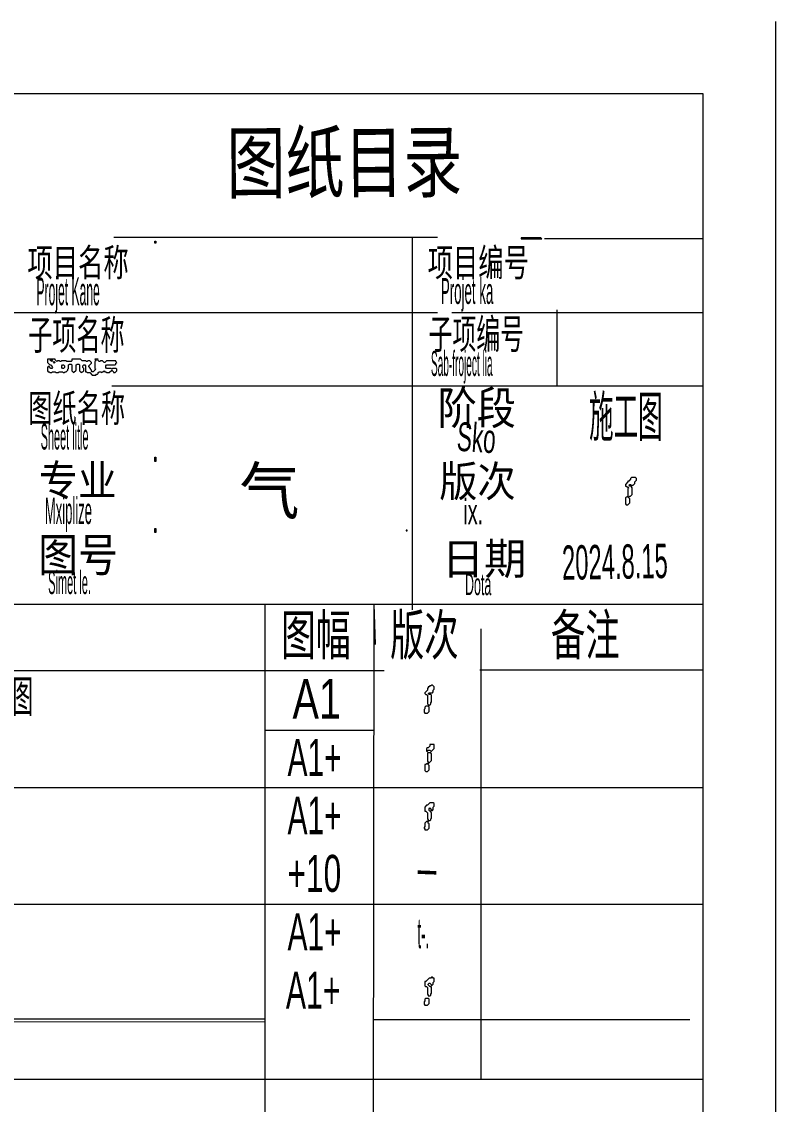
# Model space of a CAD drawing. Header units: millimetres. Extents: x 0 to 210, y 0 to 297.
# Drawn here: x 106.7 to 210, y 148.4 to 296.7 of the extents above; entities that cross this region are included whole.
import ezdxf

# ---------------------------------------------------------------- set-up
doc = ezdxf.new("R2010")
doc.units = ezdxf.units.MM
for name, color, linetype, lineweight in [('OCR_TEXT', 6, 'CONTINUOUS', 0), ('TRACE_STRAIGHT', 5, 'CONTINUOUS', 0), ('TRACE_TEXT_SYMBOL', 6, 'CONTINUOUS', 0)]:
    doc.layers.add(name, color=color, linetype=linetype, lineweight=lineweight)
doc.styles.add('wqy-unicode', font='wqy-unicode')

msp = doc.modelspace()

# ---------------------------------------------------------------- linework, layer by layer
at = {"layer": 'TRACE_STRAIGHT', "color": 5}
for p, q in [((210.02, 296.67), (210.02, 0.1)), ((25.09, 286.83), (200.07, 286.83)), ((200.07, 286.83), (200.07, 9.51)), ((119.39, 267.17), (163.72, 267.17)), ((160.25, 267.17), (160.25, 216.15)), ((178.4, 267), (200.07, 267)), ((105.1, 256.83), (163.73, 256.83)), ((165.7, 256.86), (200.07, 256.86)), ((180.08, 257.19), (180.08, 246.71)), ((119.09, 246.81), (200.07, 246.81)), ((25.09, 216.9), (200.07, 216.9)), ((140.07, 216.9), (140.07, 47.97)), ((154.89, 64.94), (155.03, 216.9)), ((155.01, 216.9), (155.17, 211.39)), ((169.67, 213.52), (169.67, 151.85)), ((25.09, 207.83), (156.43, 207.83)), ((169.53, 207.9), (200.07, 207.9)), ((140.01, 199.65), (155.07, 199.65)), ((25.09, 191.81), (200.07, 191.81)), ((25.09, 175.81), (200.07, 175.81)), ((40.86, 159.87), (140.07, 159.69)), ((84.59, 160.11), (140.12, 160.11)), ((154.98, 160.02), (198.29, 160.02)), ((25.09, 151.86), (200.07, 151.86))]:
    msp.add_line(p, q, dxfattribs=at)
at = {"layer": 'TRACE_TEXT_SYMBOL', "color": 6}
for points in [[(175.21, 267.05), (175.21, 266.94), (178, 266.94), (177.88, 267.05)], [(125, 266.59), (125.12, 266.59), (125.12, 266.36), (125, 266.36)], [(110.62, 250.35), (110.74, 250.47), (110.86, 250.35), (110.74, 250.24)], [(110.74, 250.24), (110.86, 250.35), (110.97, 250.24), (110.86, 250.12)], [(111.09, 250.01), (111.2, 250.12), (111.32, 250.01), (111.2, 249.89)], [(112.25, 249.54), (112.36, 249.66), (112.48, 249.66), (112.6, 249.54), (112.6, 249.31), (112.48, 249.19), (112.36, 249.19), (112.25, 249.31)], [(125, 237.02), (125.12, 237.02), (125.12, 236.44), (125, 236.44)], [(190.29, 234.24), (190.17, 234.12), (190.17, 234), (189.94, 233.77), (189.82, 233.77), (189.82, 233.66), (189.48, 233.31), (189.48, 233.08), (189.59, 233.08), (189.71, 232.96), (189.82, 232.96), (189.94, 232.84), (189.82, 232.73), (189.82, 231.68), (189.71, 231.57), (189.59, 231.57), (189.48, 231.45), (189.48, 230.64), (189.59, 230.52), (189.82, 230.52), (190.06, 230.76), (190.06, 231.34), (189.94, 231.45), (189.94, 231.57), (190.06, 231.68), (190.17, 231.68), (190.4, 231.92), (190.4, 232.84), (190.29, 232.96), (190.29, 233.08), (190.4, 233.19), (190.52, 233.19), (190.75, 233.42), (190.75, 233.66), (190.98, 233.89), (190.98, 234.12), (190.87, 234.24)], [(189.94, 233.19), (190.06, 233.31), (190.17, 233.31), (190.29, 233.19), (190.17, 233.08), (190.06, 233.08)], [(125, 227.28), (125.12, 227.28), (125.12, 226.7), (125, 226.7)], [(159.44, 227.05), (159.44, 226.93), (159.56, 226.93), (159.56, 227.05)], [(162.92, 205.83), (162.81, 205.71), (162.69, 205.71), (162.57, 205.59), (162.46, 205.59), (162.46, 205.48), (162.34, 205.36), (162.34, 205.13), (161.99, 204.78), (161.99, 204.67), (162.11, 204.55), (162.23, 204.55), (162.34, 204.43), (162.34, 203.27), (162.57, 203.04), (162.46, 202.93), (162.11, 202.93), (161.99, 202.81), (161.99, 202.58), (161.88, 202.46), (161.88, 202.11), (161.99, 202), (162.34, 202), (162.57, 202.23), (162.57, 202.81), (162.46, 202.93), (162.81, 203.27), (162.81, 203.39), (162.92, 203.51), (162.92, 204.43), (162.81, 204.55), (162.57, 204.55), (162.46, 204.67), (162.57, 204.78), (163.04, 204.78), (163.15, 204.9), (163.15, 205.13), (163.27, 205.25), (163.27, 205.59), (163.04, 205.83)], [(162.69, 197.71), (162.69, 197.48), (162.46, 197.24), (162.34, 197.24), (162.23, 197.13), (162.23, 196.78), (162.34, 196.78), (162.46, 196.9), (162.69, 196.9), (162.81, 196.78), (162.92, 196.78), (163.27, 197.13), (163.27, 197.71)], [(162.34, 196.55), (162.34, 195.39), (162.46, 195.27), (162.46, 195.16), (162.34, 195.04), (162.23, 195.04), (162.11, 194.93), (161.99, 194.93), (161.99, 194.11), (162.11, 194), (162.34, 194), (162.57, 194.23), (162.57, 194.81), (162.46, 194.93), (162.46, 195.04), (162.92, 195.51), (162.92, 196.43), (162.81, 196.55)], [(162.69, 189.71), (162.34, 189.36), (162.23, 189.36), (161.99, 189.13), (161.99, 188.55), (162.11, 188.55), (162.34, 188.32), (162.34, 187.5), (162.46, 187.39), (162.46, 187.27), (162.34, 187.16), (162.23, 187.16), (161.99, 186.92), (161.99, 186.46), (161.88, 186.34), (161.88, 186.23), (161.99, 186.11), (161.99, 186), (162.34, 186), (162.57, 186.23), (162.57, 186.81), (162.46, 186.92), (162.46, 187.16), (162.57, 187.27), (162.69, 187.27), (162.81, 187.39), (162.81, 187.5), (162.92, 187.62), (162.92, 188.32), (162.81, 188.43), (162.81, 188.55), (162.92, 188.66), (163.04, 188.66), (163.15, 188.78), (163.15, 189.13), (163.27, 189.24), (163.27, 189.59), (163.15, 189.71)], [(162.57, 188.9), (162.69, 189.01), (162.81, 188.9), (162.81, 188.78), (162.92, 188.66), (162.81, 188.55), (162.69, 188.55), (162.57, 188.66)], [(162.92, 165.82), (162.81, 165.7), (162.57, 165.7), (162.11, 165.24), (161.99, 165.24), (161.99, 164.66), (162.11, 164.54), (162.23, 164.54), (162.34, 164.43), (162.34, 163.5), (162.46, 163.38), (162.46, 163.27), (162.69, 163.27), (162.81, 163.38), (162.81, 163.5), (162.92, 163.62), (162.92, 164.43), (162.81, 164.54), (163.15, 164.89), (163.15, 165.12), (163.27, 165.24), (163.27, 165.7), (163.15, 165.7), (163.04, 165.82)], [(162.46, 164.89), (162.57, 165.01), (162.69, 165.01), (162.92, 164.78), (162.92, 164.66), (162.81, 164.54), (162.69, 164.54), (162.46, 164.78)], [(162.11, 162.92), (161.99, 162.81), (161.99, 162.57), (161.88, 162.46), (161.88, 162.11), (161.99, 161.99), (162.34, 161.99), (162.57, 162.23), (162.57, 162.81), (162.46, 162.92)]]:
    msp.add_lwpolyline(points, close=True, dxfattribs=at)
for points in [[(110.28, 250.47), (110.28, 250.01), (110.62, 249.66), (110.74, 249.66), (110.86, 249.54), (110.86, 249.43), (110.97, 249.31), (110.86, 249.19), (110.74, 249.19), (110.51, 249.43), (110.39, 249.43), (110.28, 249.31), (110.28, 248.85), (110.39, 248.73), (110.51, 248.73), (110.62, 248.61), (110.86, 248.61), (110.97, 248.73), (111.32, 248.73), (111.44, 248.61), (111.78, 248.61), (111.9, 248.73), (112.36, 248.73), (112.48, 248.61), (112.6, 248.61), (112.71, 248.73), (112.83, 248.73), (113.06, 248.96), (113.06, 249.08), (113.18, 249.19), (113.18, 249.66), (113.29, 249.77), (113.52, 249.77), (113.64, 249.66), (113.64, 248.85), (113.87, 248.61), (114.22, 248.96), (114.22, 249.66), (114.33, 249.77), (114.57, 249.77), (114.68, 249.66), (114.68, 248.85), (114.91, 248.61), (115.03, 248.73), (115.15, 248.73), (115.26, 248.85), (115.26, 249.19), (115.15, 249.31), (115.15, 249.54), (115.26, 249.66), (115.38, 249.66), (115.49, 249.54), (115.49, 248.73), (115.61, 248.73), (115.73, 248.61), (116.07, 248.61), (116.42, 248.27), (116.89, 248.27), (117, 248.38), (117.12, 248.38), (117.23, 248.5), (117.23, 248.61), (117.35, 248.73), (117.58, 248.73)], [(113.52, 250.12), (112.94, 250.12), (112.83, 250.24), (112.25, 250.24), (112.13, 250.12), (112.02, 250.12), (111.9, 250.24), (111.67, 250.24), (111.55, 250.12), (111.32, 250.35), (111.32, 250.47), (110.28, 250.47)], [(117.58, 248.73), (117.7, 248.61), (117.81, 248.73), (117.93, 248.73), (118.05, 248.85), (118.16, 248.73), (118.28, 248.73), (118.39, 248.61), (118.74, 248.61), (119.09, 248.96), (119.32, 248.73), (119.32, 248.61), (119.55, 248.61), (119.78, 248.85), (119.78, 249.08), (119.67, 249.19), (119.2, 249.19), (119.09, 249.08), (118.97, 249.19), (118.39, 249.19), (118.28, 249.31), (118.28, 249.54), (118.39, 249.66), (119.55, 249.66), (119.67, 249.77), (119.67, 249.89), (119.78, 250.01), (119.67, 250.12), (119.67, 250.24), (118.39, 250.24), (118.16, 250.01), (118.05, 250.01), (117.81, 250.24), (117.58, 250.24), (117.47, 250.12), (117.35, 250.12), (117.12, 250.35), (117.23, 250.47), (116.77, 250.47), (116.89, 250.35), (116.89, 250.24), (116.77, 250.12), (116.77, 249.19), (116.89, 249.08), (116.54, 248.73), (116.42, 248.73), (116.31, 248.85), (116.31, 248.96), (116.19, 249.08), (116.19, 249.19), (115.96, 249.43), (115.96, 249.54), (116.31, 249.89), (116.31, 250.01), (116.07, 250.24), (115.84, 250.24), (115.73, 250.12), (115.61, 250.12), (115.49, 250.24), (115.03, 250.24), (114.8, 250.47), (113.64, 250.47), (113.64, 250.24), (113.52, 250.12)]]:
    msp.add_lwpolyline(points, dxfattribs=at)

# ---------------------------------------------------------------- texts
at = {"layer": 'OCR_TEXT', "color": 6, "style": 'wqy-unicode'}
for s, height, rotation, width, p in [('图纸目录', 8.05, 0.3733, 0.735246, (134.85, 273.31)), ('Sko', 3.947, -3.8141, 0.58308, (166.29, 237.92)), ('2024.8.15', 4.704, 1.0544, 0.517743, (180.83, 220.23)), ('一', 4.3, -2.1211, 0.47726, (160.8, 177.93))]:
    msp.add_text(s, height=height, rotation=rotation, dxfattribs=dict(at, width=width)).set_placement(p)
for s, height, width, p in [('项目名称', 3.799, 0.670054, (107.53, 261.79)), ('项目编号', 3.799, 0.668958, (162.38, 261.79)), ('Projet Kane', 3.7988, 0.326649, (108.78, 257.84)), ('Projet ka', 3.527, 0.385891, (164.19, 258.02)), ('子项编号', 4.07, 0.589219, (162.5, 251.87)), ('子项名称', 4.07, 0.594354, (107.65, 251.75)), ('Sab-froject lia', 3.437, 0.300478, (162.83, 248.15)), ('图纸名称', 3.799, 0.640333, (107.65, 241.84)), ('阶段', 4.522, 0.869518, (163.74, 241.52)), ('施工图', 5.517, 0.446307, (184.49, 239.87)), ('Sheet litle', 3.5274, 0.316788, (109.35, 238.08)), ('专业', 4.251, 0.918346, (109.12, 231.73)), ('气', 6.33, 0.953565, (136.58, 229.25)), ('版次', 4.251, 0.901367, (163.97, 231.61)), ('Mxiplize', 3.618, 0.369878, (109.92, 227.89)), ('ix.', 3.437, 0.593033, (167.26, 227.85)), ('图号', 4.613, 0.868227, (109.01, 221.36)), ('日期', 4.341, 0.978825, (164.32, 220.96)), ('Simet le.', 3.166, 0.356991, (110.37, 218.29)), ('Dota', 2.985, 0.4282, (167.49, 218.14)), ('图幅', 5.517, 0.63521, (142.27, 209.95)), ('版次', 5.517, 0.623099, (157.23, 209.95)), ('备注', 5.517, 0.626169, (179.27, 209.95)), ('设计说明火灾自动报警及联动系统图', 4.4319, 0.468159, (63.03, 202.08)), ('A1', 5.427, 0.746951, (143.86, 201.23)), ('A1+', 5.065, 0.604319, (143.18, 193.39)), ('A1+', 5.155, 0.593717, (143.18, 185.41)), ('+10', 5.065, 0.640077, (143.18, 177.51)), ('A1+', 5.065, 0.604319, (143.18, 169.51)), ('t-.', 4.161, 0.326309, (160.98, 169.79)), ('A1+', 5.065, 0.612376, (142.95, 161.5))]:
    msp.add_text(s, height=height, dxfattribs=dict(at, width=width)).set_placement(p)

doc.saveas('drawing.dxf')
